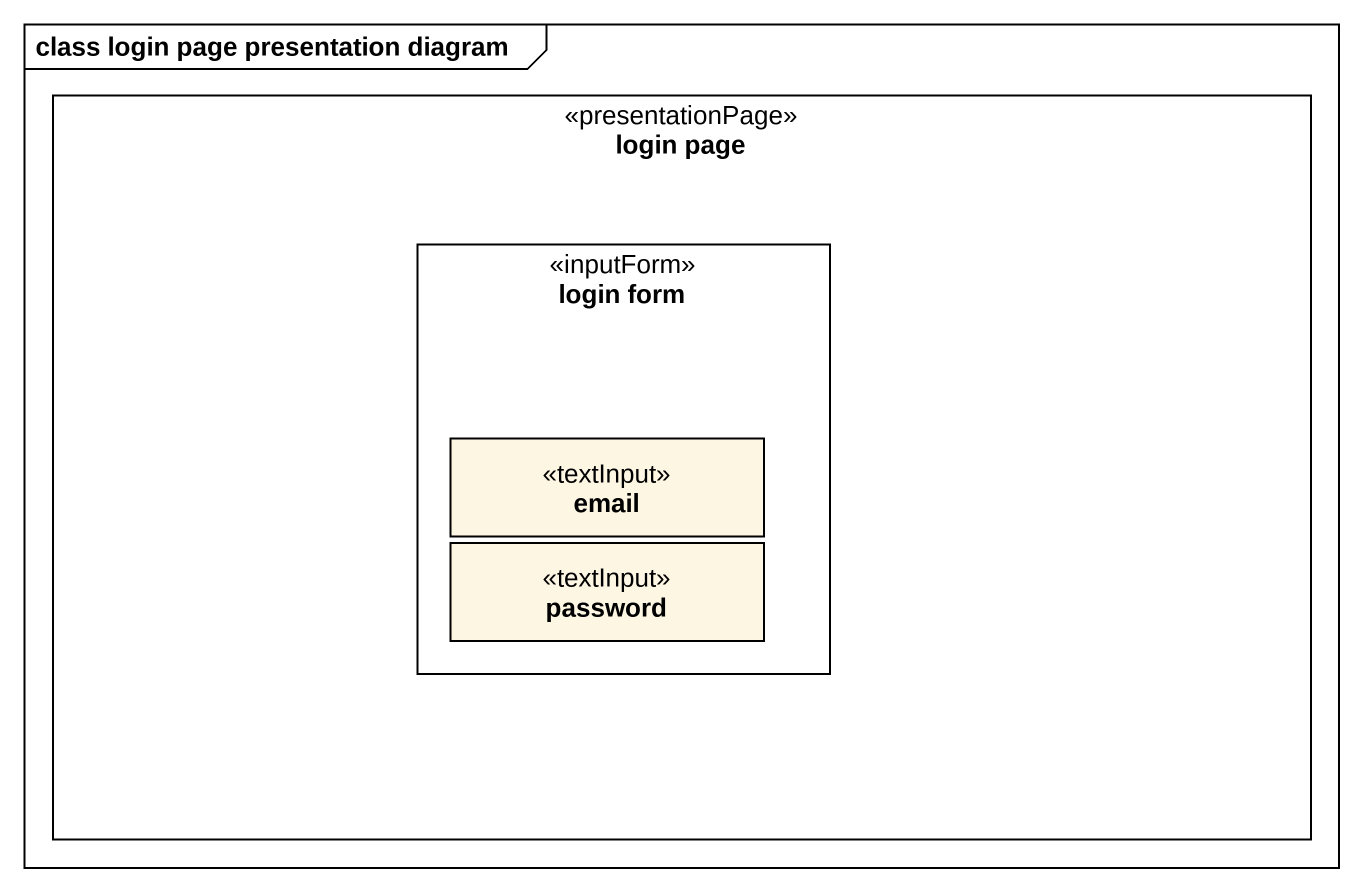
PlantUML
@startuml
mainframe class login page presentation diagram
rectangle "login page" as login_page <<presentationPage>> {
  rectangle "login form" as login_form <<inputForm>> {
    rectangle email <<textInput>>
    rectangle password <<textInput>>
  }
}
@enduml
